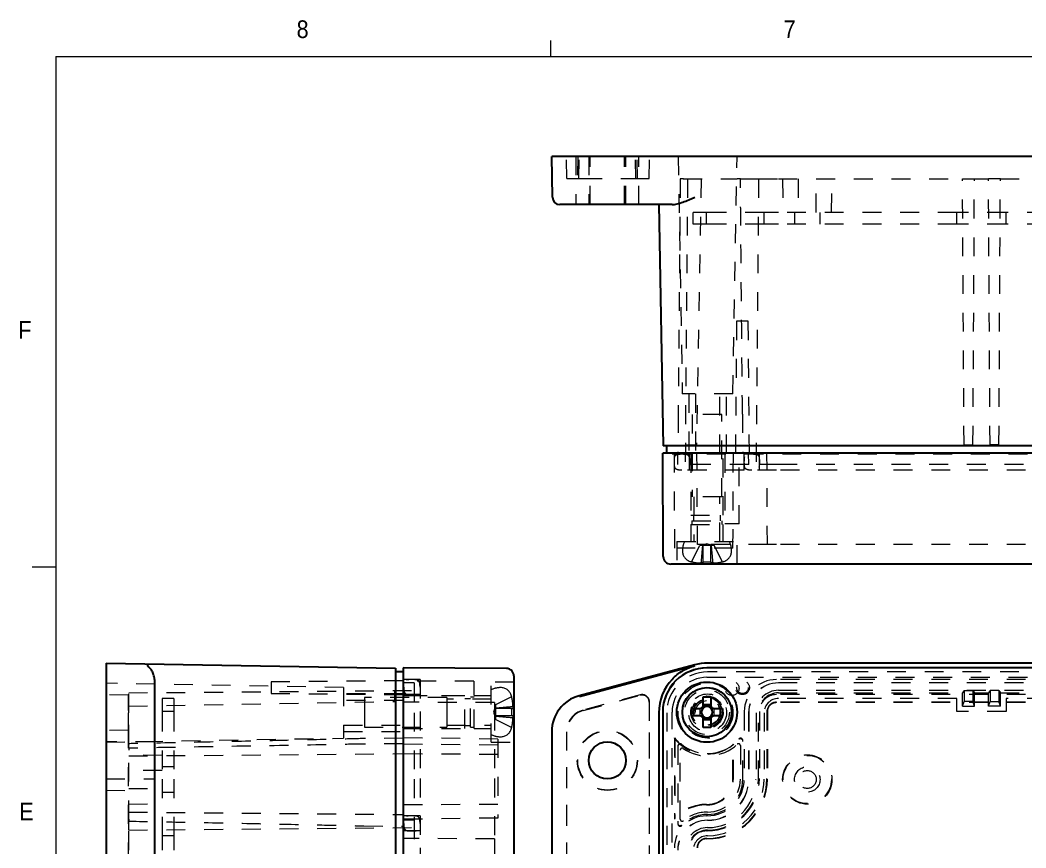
# Model space of a CAD drawing. Header units: inches. Extents: x 0.3 to 21.8, y 0.2 to 16.9.
# Drawn here: x 0.33 to 5.67, y 12.46 to 16.85 of the extents above; entities that cross this region are included whole.
import ezdxf

# ---------------------------------------------------------------- set-up
doc = ezdxf.new("R2010")
doc.units = ezdxf.units.IN
doc.header["$MEASUREMENT"] = 0
doc.linetypes.add('SLD-Dashed', pattern=[0.075, 0.05, -0.025])
doc.linetypes.add('SLD-Solid', pattern=[0])
doc.styles.add('SLDTEXTSTYLE1', font='GOTHIC.TTF', dxfattribs={"width": 0.913})

msp = doc.modelspace()

# ---------------------------------------------------------------- linework, layer by layer
at = {"color": 7, "linetype": 'SLD-Solid', "lineweight": 0}
for p, q in [((3.1479, 16.6606), (3.1479, 16.7454)), ((0.5229, 16.6606), (21.5229, 16.6606)), ((0.5229, 16.6606), (0.5229, 0.4106)), ((0.5229, 13.9516), (0.3979, 13.9516))]:
    msp.add_line(p, q, dxfattribs=at)
at = {"color": 7, "linetype": 'SLD-Solid', "lineweight": 30}
for p, q in [((3.157, 15.9128), (3.1532, 16.1301)), ((3.2991, 16.1301), (3.1532, 16.1301)), ((3.9119, 16.1301), (3.2991, 16.1301)), ((3.9799, 16.1301), (3.9119, 16.1301)), ((10.2315, 16.1301), (3.9799, 16.1301)), ((3.3102, 15.8741), (3.1963, 15.8741)), ((3.7916, 15.8741), (3.3102, 15.8741)), ((3.7214, 15.8741), (3.7437, 14.5946)), ((3.9799, 14.5946), (3.7437, 14.5946)), ((3.7634, 14.5552), (3.7634, 14.5946)), ((10.2315, 14.5946), (3.9799, 14.5946)), ((3.7445, 14.007), (3.7417, 14.5552)), ((3.9767, 14.5552), (3.7417, 14.5552)), ((10.2347, 14.5552), (3.9767, 14.5552)), ((3.9767, 13.9672), (3.7845, 13.9672)), ((10.2347, 13.9672), (3.9767, 13.9672)), ((0.7899, 13.4413), (2.3254, 13.4145)), ((0.7899, 13.4413), (0.7899, 13.4323)), ((0.7899, 13.4323), (0.7899, 13.2681)), ((2.3254, 13.4145), (2.3254, 13.1783)), ((2.3647, 13.3948), (2.3254, 13.3948)), ((2.3647, 13.4165), (2.3647, 13.1815)), ((2.9129, 13.4137), (2.3647, 13.4165)), ((3.9119, 13.4323), (3.2991, 13.2681)), ((3.3, 13.2645), (3.9128, 13.4287)), ((10.2347, 13.4165), (3.9767, 13.4165)), ((10.2315, 13.4413), (3.9799, 13.4413)), ((1.0458, 13.3554), (1.0458, 13.2264)), ((2.9527, 13.3737), (2.9527, 13.1815)), ((0.7899, 13.2681), (0.7899, 13.078)), ((3.9564, 13.2629), (3.997, 13.2629)), ((3.9564, 13.2152), (3.9564, 13.2629)), ((3.997, 13.2629), (3.997, 13.2152)), ((1.0458, 13.2264), (1.0458, 13.078)), ((2.3254, 13.1783), (2.3254, 8.8937)), ((2.3647, 13.1815), (2.3647, 8.8905)), ((2.9527, 13.1815), (2.9527, 8.8905)), ((3.7214, 13.1783), (3.7214, 8.8937)), ((3.7417, 13.1815), (3.7417, 8.8905)), ((3.8953, 13.1612), (3.8953, 13.2018)), ((3.8953, 13.2018), (3.943, 13.2018)), ((3.9464, 13.2018), (3.943, 13.2018)), ((3.997, 13.2202), (3.9564, 13.2202)), ((3.9564, 13.2152), (3.9564, 13.2118)), ((3.997, 13.2118), (3.997, 13.2152)), ((4.0105, 13.2018), (4.007, 13.2018)), ((4.0105, 13.2018), (4.0582, 13.2018)), ((4.0582, 13.2018), (4.0582, 13.1612)), ((3.943, 13.1612), (3.8953, 13.1612)), ((3.943, 13.1612), (3.9464, 13.1612)), ((3.9564, 13.1512), (3.9564, 13.1477)), ((3.9564, 13.1), (3.9564, 13.1477)), ((3.9564, 13.1428), (3.997, 13.1428)), ((3.997, 13.1477), (3.997, 13.1512)), ((3.997, 13.1477), (3.997, 13.1)), ((4.007, 13.1612), (4.0105, 13.1612)), ((4.0582, 13.1612), (4.0105, 13.1612)), ((0.7899, 13.078), (0.7899, 8.994)), ((1.0458, 13.078), (1.0458, 8.994)), ((3.1532, 13.078), (3.1532, 8.994)), ((3.997, 13.1), (3.9564, 13.1))]:
    msp.add_line(p, q, dxfattribs=at)
at = {"color": 7, "linetype": 'SLD-Dashed', "lineweight": 0}
for p, q in [((3.234, 16.0119), (3.2319, 16.1301)), ((3.2811, 16.1301), (3.2811, 15.8741)), ((3.291, 16.1301), (3.2889, 16.0119)), ((3.2968, 16.0119), (3.2988, 16.1301)), ((3.35, 16.1301), (3.35, 15.8741)), ((3.3579, 15.8741), (3.3579, 16.1301)), ((3.539, 15.8741), (3.539, 16.1301)), ((3.5469, 15.8741), (3.5469, 16.1301)), ((3.6001, 16.0119), (3.598, 16.1301)), ((3.608, 16.0119), (3.6059, 16.1301)), ((3.6158, 15.8741), (3.6158, 16.1301)), ((3.6698, 16.0119), (3.6719, 16.1301)), ((3.8234, 16.1301), (3.8454, 14.8702)), ((4.1144, 14.8702), (4.1364, 16.1301)), ((3.234, 16.0119), (3.32, 16.0119)), ((3.32, 16.0119), (3.6229, 16.0119)), ((3.6229, 16.0119), (3.6698, 16.0119)), ((3.8508, 16.0101), (4.1372, 16.0101)), ((3.8515, 16.0101), (3.8512, 16.0101)), ((3.8741, 16.0101), (3.8609, 14.4962)), ((3.9454, 16.0101), (3.9208, 14.6005)), ((4.1546, 16.0101), (4.2501, 16.0101)), ((4.2501, 16.0101), (4.2369, 14.4962)), ((4.2501, 16.0101), (4.3559, 16.0101)), ((4.3559, 16.0101), (5.3318, 16.0101)), ((4.3777, 16.0101), (4.3808, 15.8331)), ((4.4612, 16.0101), (4.4612, 15.8331)), ((4.5562, 15.8331), (4.5562, 16.0101)), ((4.6367, 15.8331), (4.6398, 16.0101)), ((5.34, 14.6005), (5.3318, 16.0101)), ((5.3318, 16.0101), (5.3953, 16.0101)), ((5.3872, 14.6005), (5.3953, 16.0101)), ((5.3953, 16.0101), (5.4696, 16.0101)), ((5.4778, 14.6005), (5.4696, 16.0101)), ((5.5331, 16.0101), (5.4696, 16.0101)), ((5.525, 14.6005), (5.5331, 16.0101)), ((5.5331, 16.0101), (7.0051, 16.0101)), ((3.9038, 15.7706), (3.9038, 15.8331)), ((3.9799, 15.8331), (3.9038, 15.8331)), ((3.9736, 15.7706), (3.9736, 15.8331)), ((4.2798, 15.8331), (3.9799, 15.8331)), ((4.2798, 15.7706), (4.2798, 15.8331)), ((4.3559, 15.8331), (4.2798, 15.8331)), ((5.3016, 15.8331), (4.3559, 15.8331)), ((4.4412, 15.8331), (4.4412, 15.7706)), ((4.5762, 15.7706), (4.5762, 15.8331)), ((5.3016, 15.7706), (5.3016, 15.8331)), ((5.5634, 15.8331), (5.3016, 15.8331)), ((6.9748, 15.8331), (5.5634, 15.8331)), ((5.5634, 15.7706), (5.5634, 15.8331)), ((3.9799, 15.7706), (3.9038, 15.7706)), ((4.2798, 15.7706), (3.9799, 15.7706)), ((4.3559, 15.7706), (4.2798, 15.7706)), ((5.3016, 15.7706), (4.3559, 15.7706)), ((5.5634, 15.7706), (5.3016, 15.7706)), ((6.9748, 15.7706), (5.5634, 15.7706)), ((4.134, 15.2552), (4.1279, 14.5552)), ((4.1649, 15.2552), (4.134, 15.2552)), ((4.1958, 15.2552), (4.1649, 15.2552)), ((4.2019, 14.5552), (4.1958, 15.2552)), ((4.1144, 14.8702), (3.8454, 14.8702)), ((3.8799, 14.8702), (3.8799, 14.5552)), ((3.8799, 14.8702), (3.8799, 14.5552)), ((3.915, 14.8702), (3.915, 14.5552)), ((4.0449, 14.5552), (4.0449, 14.8702)), ((4.0799, 14.5552), (4.0799, 14.8702)), ((4.0799, 14.5552), (4.0799, 14.8702)), ((3.8243, 14.7628), (3.8225, 14.5552)), ((4.0555, 14.7605), (3.898, 14.7605)), ((3.898, 14.7605), (3.898, 14.3235)), ((4.0555, 14.3235), (4.0555, 14.7605)), ((4.1649, 14.7628), (4.1667, 14.5552)), ((3.8618, 14.6005), (3.9208, 14.6005)), ((5.34, 14.6005), (5.3872, 14.6005)), ((5.525, 14.6005), (5.4778, 14.6005)), ((3.7917, 14.5512), (3.7917, 14.5552)), ((3.7917, 14.5512), (3.9767, 14.5512)), ((3.8062, 14.0522), (3.8037, 14.5512)), ((3.8037, 14.4652), (3.8037, 14.5512)), ((3.8219, 14.4962), (3.8214, 14.5552)), ((3.8837, 14.4652), (3.8837, 14.5512)), ((3.8907, 14.5512), (3.8907, 14.2272)), ((3.9261, 14.0702), (3.9237, 14.5512)), ((3.9767, 14.5512), (10.2347, 14.5512)), ((4.0627, 14.2272), (4.0627, 14.5512)), ((4.0717, 14.5512), (4.0717, 14.1802)), ((4.1142, 14.0522), (4.1167, 14.5512)), ((4.1467, 14.1802), (4.1467, 14.5512)), ((4.1747, 14.4652), (4.1747, 14.5512)), ((4.1979, 14.4962), (4.1974, 14.5552)), ((4.2547, 14.4652), (4.2547, 14.5512)), ((4.2971, 14.0702), (4.2947, 14.5512)), ((3.9737, 14.4652), (3.8037, 14.4652)), ((3.9799, 14.4962), (3.8219, 14.4962)), ((3.9767, 14.4652), (3.9737, 14.4652)), ((4.1747, 14.4652), (3.9767, 14.4652)), ((4.1979, 14.4962), (3.9799, 14.4962)), ((4.3447, 14.4652), (4.1747, 14.4652)), ((4.3559, 14.4962), (4.1979, 14.4962)), ((9.8667, 14.4652), (4.3447, 14.4652)), ((9.8555, 14.4962), (4.3559, 14.4962)), ((4.0555, 14.3235), (3.898, 14.3235)), ((3.9078, 14.3235), (3.9078, 14.0872)), ((4.0456, 14.0872), (4.0456, 14.3235)), ((3.8907, 14.2272), (4.0627, 14.2272)), ((3.8967, 14.1972), (4.0567, 14.1972)), ((3.8967, 14.1972), (3.8967, 14.1772)), ((3.9057, 14.2272), (3.9057, 14.1972)), ((4.0477, 14.1972), (4.0477, 14.2272)), ((4.0567, 14.1772), (4.0567, 14.1972)), ((3.8907, 14.1772), (4.0627, 14.1772)), ((3.8907, 14.1772), (3.8907, 14.0872)), ((4.0627, 14.0872), (4.0627, 14.1772)), ((4.1467, 14.1802), (4.0717, 14.1802)), ((3.8167, 14.0872), (4.1367, 14.0872)), ((3.8167, 14.0872), (3.8167, 13.9672)), ((4.1367, 13.9672), (4.1367, 14.0872)), ((4.1142, 14.0522), (3.8062, 14.0522)), ((3.8953, 13.9795), (3.938, 14.0652)), ((3.9737, 14.0702), (3.9261, 14.0702)), ((3.9546, 14.0652), (3.938, 14.0652)), ((3.9767, 14.075), (3.9467, 14.0652)), ((3.9564, 14.0652), (3.9546, 14.0652)), ((3.9564, 13.9795), (3.9564, 14.0652)), ((3.997, 14.0652), (3.9564, 14.0652)), ((3.9767, 14.0702), (3.9737, 14.0702)), ((4.0067, 14.0652), (3.9767, 14.075)), ((4.2971, 14.0702), (3.9767, 14.0702)), ((3.997, 13.9795), (3.997, 14.0652)), ((3.9988, 14.0652), (3.997, 14.0652)), ((4.0154, 14.0652), (3.9988, 14.0652)), ((4.0582, 13.9795), (4.0154, 14.0652)), ((4.3447, 14.0702), (4.2971, 14.0702)), ((9.8667, 14.0702), (4.3447, 14.0702)), ((3.895, 13.9789), (3.8953, 13.9795)), ((3.9564, 13.9731), (3.943, 13.9731)), ((4.0105, 13.9731), (3.997, 13.9731)), ((10.2315, 13.4145), (3.9799, 13.4145)), ((10.2315, 13.3948), (3.9799, 13.3948)), ((2.3647, 13.3485), (1.6647, 13.3424)), ((1.6647, 13.3424), (1.6647, 13.2806)), ((2.3687, 13.3665), (2.3647, 13.3665)), ((2.4238, 13.3363), (2.3647, 13.3368)), ((2.3687, 13.1815), (2.3687, 13.3665)), ((2.4547, 13.3545), (2.3687, 13.3545)), ((2.7397, 13.3455), (2.3687, 13.3455)), ((2.4238, 13.3363), (2.4238, 13.1783)), ((2.4547, 13.3545), (2.4547, 13.1845)), ((2.7397, 13.3455), (2.7397, 13.2705)), ((2.8327, 13.0215), (2.8327, 13.3415)), ((2.9527, 13.3415), (2.8327, 13.3415)), ((3.9767, 13.3665), (10.2347, 13.3665)), ((9.8667, 13.3545), (4.3447, 13.3545)), ((9.8555, 13.3368), (4.3559, 13.3368)), ((9.8555, 13.3363), (4.3559, 13.3363)), ((2.0497, 13.3128), (0.7899, 13.3348)), ((0.9099, 13.2841), (2.4238, 13.2973)), ((0.9099, 13.1783), (0.9099, 13.2841)), ((2.0497, 13.3128), (2.0497, 13.0437)), ((2.3194, 13.2964), (2.3194, 13.2374)), ((9.8555, 13.2973), (4.3559, 13.2973)), ((4.3559, 13.2841), (5.3318, 13.2841)), ((5.34, 13.2964), (5.3318, 13.2841)), ((5.3318, 13.2128), (5.3318, 13.2841)), ((5.34, 13.2964), (5.3872, 13.2964)), ((5.34, 13.2964), (5.34, 13.2374)), ((5.3872, 13.2964), (5.3953, 13.2841)), ((5.3872, 13.2964), (5.3872, 13.2374)), ((5.3953, 13.2841), (5.4696, 13.2841)), ((5.3953, 13.2128), (5.3953, 13.2841)), ((5.4778, 13.2964), (5.4696, 13.2841)), ((5.4696, 13.2128), (5.4696, 13.2841)), ((5.525, 13.2964), (5.4778, 13.2964)), ((5.4778, 13.2964), (5.4778, 13.2374)), ((5.525, 13.2964), (5.5331, 13.2841)), ((5.525, 13.2964), (5.525, 13.2374)), ((5.5331, 13.2841), (7.0051, 13.2841)), ((5.5331, 13.2128), (5.5331, 13.2841)), ((0.908, 13.2725), (0.7899, 13.2746)), ((0.908, 13.2712), (0.908, 13.2725)), ((0.908, 13.1901), (0.908, 13.2712)), ((0.9099, 13.2128), (2.3194, 13.2374)), ((1.1494, 13.2544), (1.0869, 13.2544)), ((1.0869, 13.2544), (1.0869, 13.1783)), ((1.1494, 13.2544), (1.1494, 13.1783)), ((1.6647, 13.2806), (2.3647, 13.2745)), ((2.3647, 13.2783), (2.0497, 13.2783)), ((2.3647, 13.2783), (2.0497, 13.2783)), ((2.3647, 13.2432), (2.0497, 13.2432)), ((2.1595, 13.2602), (2.1595, 13.1815)), ((2.5965, 13.2602), (2.1595, 13.2602)), ((2.4547, 13.2745), (2.3687, 13.2745)), ((2.3687, 13.2705), (2.7397, 13.2705)), ((2.6927, 13.2675), (2.3687, 13.2675)), ((2.8497, 13.232), (2.3687, 13.2345)), ((2.5965, 13.2602), (2.5965, 13.1815)), ((2.8327, 13.2504), (2.5965, 13.2504)), ((2.6927, 13.0955), (2.6927, 13.2675)), ((2.7227, 13.2525), (2.6927, 13.2525)), ((2.7227, 13.1015), (2.7227, 13.2615)), ((2.7427, 13.2615), (2.7227, 13.2615)), ((2.7427, 13.0955), (2.7427, 13.2675)), ((2.8327, 13.2675), (2.7427, 13.2675)), ((2.8497, 13.232), (2.8497, 13.1845)), ((2.9405, 13.2629), (2.8548, 13.2202)), ((3.6223, 13.2732), (3.3194, 13.1921)), ((3.32, 13.1901), (3.6229, 13.2712)), ((3.6698, 13.2352), (3.6698, 11.1805)), ((3.6719, 11.1739), (3.6719, 13.2352)), ((9.8667, 13.2745), (4.3447, 13.2745)), ((9.8667, 13.2345), (4.3447, 13.2345)), ((9.8667, 13.232), (4.3447, 13.232)), ((5.3016, 13.2544), (4.3559, 13.2544)), ((5.3016, 13.1846), (5.3016, 13.2544)), ((5.3318, 13.2128), (5.34, 13.2374)), ((5.3872, 13.2374), (5.34, 13.2374)), ((5.3953, 13.2128), (5.3872, 13.2374)), ((5.4696, 13.2128), (5.4778, 13.2374)), ((5.4778, 13.2374), (5.525, 13.2374)), ((5.5331, 13.2128), (5.525, 13.2374)), ((5.5634, 13.2544), (5.5634, 13.1846)), ((6.9748, 13.2544), (5.5634, 13.2544)), ((0.908, 13.078), (0.908, 13.1901)), ((0.9099, 13.0143), (0.9099, 13.1783)), ((1.1494, 13.1846), (1.0869, 13.1846)), ((1.0869, 13.1783), (1.0869, 12.8258)), ((1.1494, 13.1783), (1.1494, 12.8258)), ((2.1595, 13.1815), (2.1595, 13.1027)), ((2.3687, 8.8905), (2.3687, 13.1815)), ((2.4238, 13.1783), (2.4238, 12.8258)), ((2.4547, 13.1845), (2.4547, 12.8295)), ((2.5965, 13.1815), (2.5965, 13.1027)), ((2.8548, 13.2115), (2.845, 13.1815)), ((2.845, 13.1815), (2.8548, 13.1515)), ((2.8497, 13.1845), (2.8497, 12.8295)), ((2.8548, 13.2202), (2.8548, 13.2036)), ((2.8548, 13.2036), (2.8548, 13.2018)), ((2.9405, 13.2018), (2.8548, 13.2018)), ((2.8548, 13.2018), (2.8548, 13.1612)), ((2.9469, 13.2152), (2.9469, 13.2018)), ((3.7437, 13.1783), (3.7437, 8.8937)), ((3.7634, 13.1783), (3.7634, 8.8937)), ((3.7917, 8.8905), (3.7917, 13.1815)), ((3.938, 13.2018), (3.938, 13.1612)), ((3.997, 13.2153), (3.997, 13.2202)), ((4.0154, 13.1612), (4.0154, 13.2018)), ((4.1747, 13.1845), (4.1747, 12.8295)), ((4.1974, 13.1783), (4.1974, 12.8258)), ((4.1979, 13.1783), (4.1979, 12.8258)), ((4.2369, 13.1783), (4.2369, 12.8258)), ((4.2501, 12.8258), (4.2501, 13.1783)), ((4.2547, 13.1845), (4.2547, 12.8295)), ((4.2798, 13.1783), (4.2798, 12.8258)), ((4.2947, 13.1845), (4.2947, 12.8295)), ((4.2971, 13.1845), (4.2971, 12.8295)), ((5.5634, 13.1846), (5.3016, 13.1846)), ((5.3318, 13.2128), (5.3953, 13.2128)), ((5.5331, 13.2128), (5.4696, 13.2128)), ((2.9405, 13.1612), (2.8548, 13.1612)), ((2.8548, 13.1612), (2.8548, 13.1593)), ((2.8548, 13.1593), (2.8548, 13.1428)), ((2.9405, 13.1), (2.8548, 13.1428)), ((2.9469, 13.1612), (2.9469, 13.1477)), ((3.9564, 13.1477), (3.9564, 13.1428)), ((0.908, 13.0853), (0.7899, 13.0832)), ((0.908, 11.1897), (0.908, 13.078)), ((2.0497, 13.1133), (2.3647, 13.1133)), ((2.0497, 13.0783), (2.3647, 13.0783)), ((2.0497, 13.0783), (2.3647, 13.0783)), ((2.1595, 13.1027), (2.5965, 13.1027)), ((2.3687, 13.0955), (2.6927, 13.0955)), ((2.5965, 13.1126), (2.8327, 13.1126)), ((2.6927, 13.1105), (2.7227, 13.1105)), ((2.7227, 13.1015), (2.7427, 13.1015)), ((2.7427, 13.0955), (2.8327, 13.0955)), ((2.9411, 13.0997), (2.9405, 13.1)), ((3.2319, 13.078), (3.2319, 11.1836)), ((3.234, 11.1897), (3.234, 13.078)), ((0.7899, 13.0218), (2.0497, 13.0437)), ((1.0458, 13.0242), (0.7899, 13.0242)), ((2.3647, 13.0433), (2.1571, 13.0415)), ((2.8677, 13.0385), (2.3687, 13.0456)), ((2.8327, 13.0215), (2.9527, 13.0215)), ((2.8677, 13.0385), (2.8677, 12.6199)), ((3.8062, 13.0385), (3.8037, 13.0456)), ((3.8037, 13.0456), (3.8037, 12.6134)), ((3.8062, 13.0385), (3.8062, 12.6199)), ((4.1667, 12.8258), (4.1667, 13.0315)), ((0.9099, 12.9909), (0.9099, 13.0114)), ((0.9099, 12.6133), (0.9099, 12.9806)), ((2.3647, 13.0142), (2.1571, 13.0124)), ((2.8677, 13.0065), (2.3687, 13.0118)), ((3.8225, 13.0024), (3.8225, 12.5883)), ((3.8351, 12.6133), (3.8351, 12.9806)), ((4.1142, 13.0065), (4.1167, 13.0118)), ((4.1142, 12.8295), (4.1142, 13.0065)), ((4.1167, 12.8295), (4.1167, 13.0118)), ((4.154, 13.0042), (4.154, 12.8258)), ((0.9099, 12.949), (2.3647, 12.9617)), ((1.0869, 12.9524), (0.9099, 12.9555)), ((2.3687, 12.9615), (2.8677, 12.959)), ((1.0869, 12.872), (0.9099, 12.872)), ((1.1494, 12.892), (1.0869, 12.892)), ((0.7899, 12.8273), (1.0458, 12.8273)), ((1.0869, 12.8258), (1.0869, 12.526)), ((1.1494, 12.8258), (1.1494, 12.526)), ((2.4238, 12.8258), (2.4238, 12.6079)), ((2.4547, 12.8295), (2.4547, 12.6315)), ((2.8497, 12.8295), (2.8497, 12.509)), ((0.7899, 12.7683), (0.908, 12.7662)), ((0.9099, 12.777), (1.0869, 12.777)), ((1.0869, 12.757), (1.1494, 12.757)), ((0.9099, 12.6934), (1.0869, 12.6965)), ((0.9099, 12.6517), (2.3647, 12.639)), ((2.8677, 12.692), (2.3687, 12.6895)), ((3.9737, 12.692), (3.9767, 12.692)), ((3.9737, 12.6895), (3.9767, 12.6895)), ((0.9099, 12.5557), (0.9099, 12.6028)), ((2.4238, 12.6079), (2.3647, 12.6084)), ((2.4547, 12.6315), (2.3687, 12.6315)), ((2.8677, 12.6199), (2.3687, 12.6134)), ((2.4238, 12.6079), (2.4238, 12.4498)), ((2.4547, 12.6315), (2.4547, 12.4615)), ((3.8062, 12.6199), (3.8037, 12.6134)), ((3.9737, 12.6315), (3.9733, 12.6315)), ((3.9767, 12.6315), (3.9737, 12.6315)), ((3.9771, 12.6315), (3.9767, 12.6315)), ((0.9099, 12.5557), (2.4238, 12.5689)), ((0.9099, 12.4498), (0.9099, 12.5557)), ((2.1571, 12.5783), (2.3647, 12.5765)), ((2.4547, 12.5515), (2.3687, 12.5515)), ((3.9733, 12.5515), (3.9737, 12.5515)), ((3.9767, 12.5515), (3.9737, 12.5515)), ((3.9767, 12.5515), (3.9771, 12.5515)), ((1.1494, 12.526), (1.0869, 12.526)), ((1.0869, 12.526), (1.0869, 12.4498)), ((1.1494, 12.526), (1.1494, 12.4498)), ((2.8497, 12.509), (2.3687, 12.5115)), ((2.8497, 12.509), (2.8497, 12.4615)), ((3.9767, 12.5115), (3.9737, 12.5115)), ((3.9767, 12.509), (3.9737, 12.509)), ((2.4547, 12.4615), (2.4547, 9.6105)), ((2.8497, 12.4615), (2.8497, 9.6105))]:
    msp.add_line(p, q, dxfattribs=at)
at = {"color": 7, "linetype": 'SLD-Solid', "lineweight": 30}
for centre, radius in [((3.9767, 13.1815), 0.16), ((3.9767, 13.1815), 0.1305), ((3.4484, 12.9257), 0.0984)]:
    msp.add_circle(centre, radius, dxfattribs=at)
at = {"color": 7, "linetype": 'SLD-Dashed', "lineweight": 0}
for centre, radius in [((4.1092, 13.308), 0.0375), ((4.1649, 13.3115), 0.037), ((4.1649, 13.3115), 0.0309), ((3.9799, 13.1783), 0.1565), ((3.9799, 13.1783), 0.1345), ((3.9767, 13.1815), 0.1187), ((3.9799, 13.1783), 0.1), ((3.9767, 13.1815), 0.086), ((3.9767, 13.1815), 0.08), ((3.9767, 13.1815), 0.0787), ((3.9767, 13.1815), 0.071), ((3.9767, 13.1815), 0.0689), ((3.9799, 13.1783), 0.065), ((3.4484, 12.9257), 0.1595), ((3.4484, 12.9257), 0.1575), ((4.5087, 12.8245), 0.131), ((4.5087, 12.8245), 0.128), ((4.5087, 12.8245), 0.0675), ((4.5087, 12.8245), 0.0475)]:
    msp.add_circle(centre, radius, dxfattribs=at)
at = {"color": 7, "linetype": 'SLD-Solid', "lineweight": 30}
for centre, radius, start, end in [((3.1963, 15.9135), 0.0394, 181, 270), ((3.7845, 14.0072), 0.04, 180.29, 270), ((2.9127, 13.3737), 0.04, 0, 89.71), ((3.9767, 13.1815), 0.235, 90, 180), ((3.9799, 13.1783), 0.263, 90, 105), ((3.9799, 13.1783), 0.2586, 136.7486, 180), ((3.35, 13.078), 0.1969, 105, 180), ((3.9767, 13.1815), 0.0365, 123.7903, 146.2097), ((3.9767, 13.1815), 0.03, 137.5052, 222.4948), ((3.9767, 13.1815), 0.03, 132.4948, 137.5052), ((3.9767, 13.1815), 0.03, 47.5052, 132.4948), ((3.9767, 13.1815), 0.0365, 33.7903, 56.2097), ((3.9767, 13.1815), 0.03, 42.4948, 47.5052), ((3.9767, 13.1815), 0.03, 317.5052, 42.4948), ((3.9767, 13.1815), 0.0365, 213.7903, 236.2097), ((3.9767, 13.1815), 0.03, 222.4948, 227.5052), ((3.9767, 13.1815), 0.03, 227.5052, 312.4948), ((3.9767, 13.1815), 0.0365, 303.7903, 326.2097), ((3.9767, 13.1815), 0.03, 312.4948, 317.5052)]:
    msp.add_arc(centre, radius, start, end, dxfattribs=at)
at = {"color": 7, "linetype": 'SLD-Dashed', "lineweight": 0}
for centre, radius, start, end in [((3.9568, 14.0375), 0.1106, 153.285, 180), ((3.9966, 14.0375), 0.1106, 0, 26.715), ((3.9053, 14.0375), 0.0591, 180, 250.9738), ((4.0482, 14.0375), 0.0591, 289.0262, 0), ((3.9373, 14.1306), 0.1575, 250.9738, 254.3894), ((4.0161, 14.1306), 0.1575, 285.6113, 289.0262), ((3.9799, 13.1783), 0.2362, 90, 180), ((3.9799, 13.1783), 0.2165, 90, 180), ((3.9767, 13.1815), 0.185, 90, 180), ((4.3447, 13.1845), 0.17, 90, 180), ((4.3559, 13.1783), 0.1586, 90, 180), ((4.3559, 13.1783), 0.158, 90, 180), ((2.8825, 13.2013), 0.1106, 90, 116.715), ((2.8825, 13.2529), 0.0591, 19.0262, 90), ((4.3559, 13.1783), 0.1191, 90, 180), ((4.3559, 13.1783), 0.1059, 90, 180), ((2.7894, 13.2208), 0.1575, 15.6113, 19.0262), ((3.6325, 13.2352), 0.0394, 0, 105), ((3.6325, 13.2352), 0.0373, 0, 105), ((4.3447, 13.1845), 0.09, 90, 180), ((4.3559, 13.1783), 0.0762, 90, 180), ((4.3447, 13.1845), 0.05, 90, 180), ((4.3447, 13.1845), 0.0476, 90, 180), ((3.35, 13.078), 0.1181, 105, 180), ((3.35, 13.078), 0.116, 105, 180), ((2.8825, 13.11), 0.0591, 270, 340.9738), ((2.7894, 13.1421), 0.1575, 340.9738, 344.3894), ((2.8825, 13.1616), 0.1106, 243.285, 270), ((3.9767, 13.1815), 0.22, 218.153, 309.5212), ((3.9767, 13.1815), 0.2225, 219.9961, 308.155), ((3.9799, 13.1783), 0.2165, 230.3623, 320.0176), ((4.1549, 13.0315), 0.0118, 0, 140.0176), ((3.8343, 13.0024), 0.0118, 50.3623, 180), ((3.9799, 13.1783), 0.2292, 235.7081, 313.305), ((3.9767, 12.8295), 0.1375, 270, 0), ((3.9767, 12.8295), 0.3204, 270, 0), ((3.9767, 12.8295), 0.198, 270, 0), ((3.9767, 12.8295), 0.278, 270, 0), ((3.9767, 12.8295), 0.14, 270, 0), ((3.9767, 12.8295), 0.318, 270, 0), ((3.9799, 12.8258), 0.2998, 270, 0), ((3.9799, 12.8258), 0.218, 270, 0), ((3.9799, 12.8258), 0.2174, 270, 0), ((3.9799, 12.8258), 0.2569, 270, 0), ((3.9799, 12.8258), 0.2701, 270, 0), ((3.9799, 12.8258), 0.1868, 270, 0), ((3.9799, 12.8258), 0.1741, 270, 0), ((3.9737, 12.4615), 0.228, 90, 138.2119), ((3.9737, 12.4615), 0.2305, 90, 136.5928), ((3.9799, 12.4498), 0.2019, 90, 129.4964), ((3.9737, 12.4615), 0.17, 90, 180), ((3.9799, 12.4498), 0.1586, 90, 180), ((3.9799, 12.4498), 0.158, 90, 180), ((3.9799, 12.4498), 0.1892, 90, 136.4364), ((3.8343, 12.5883), 0.0118, 180, 316.4364), ((3.9799, 12.4498), 0.1191, 90, 180), ((3.9799, 12.4498), 0.1059, 90, 180), ((3.9737, 12.4615), 0.09, 90, 180), ((3.9799, 12.4498), 0.0762, 90, 180), ((3.9737, 12.4615), 0.05, 90, 180), ((3.9737, 12.4615), 0.0476, 90, 180)]:
    msp.add_arc(centre, radius, start, end, dxfattribs=at)
for points in [[(3.8351, 16.0101), (3.8315, 15.5943), (3.8279, 15.1786), (3.8243, 14.7628)], [(4.1649, 14.7628), (4.1613, 15.1785), (4.1576, 15.5943), (4.154, 16.0101)]]:
    msp.add_open_spline(points, degree=3, dxfattribs=at)
for points, knots in [([(3.8508, 16.0101), (3.8478, 16.0101), (3.8437, 16.0101), (3.8373, 16.0101), (3.8351, 16.0101), (3.8351, 16.0101)], [0, 0, 0, 0, 0.5, 0.5, 1, 1, 1, 1]), ([(4.154, 16.0101), (4.154, 16.0101), (4.1534, 16.0101), (4.1513, 16.0101), (4.1498, 16.0101), (4.1462, 16.0101), (4.1442, 16.0101), (4.1404, 16.0101), (4.1386, 16.0101), (4.1372, 16.0101)], [0, 0, 0, 0, 0.25, 0.25, 0.5, 0.5, 0.75, 0.75, 1, 1, 1, 1]), ([(3.8039, 14.5178), (3.8039, 14.5191), (3.804, 14.5224), (3.8044, 14.5273), (3.805, 14.5324), (3.8059, 14.5368), (3.8074, 14.5405), (3.8096, 14.544), (3.813, 14.5469), (3.8178, 14.549), (3.8233, 14.5502), (3.8295, 14.5509), (3.8362, 14.5512), (3.8411, 14.5512), (3.8437, 14.5512)], [0, 0, 0, 0, 0.0648051, 0.1558122, 0.2350603, 0.3070598, 0.3701126, 0.427603, 0.4997204, 0.5800412, 0.6767908, 0.7681755, 0.8753462, 1, 1, 1, 1]), ([(3.8437, 14.5512), (3.8462, 14.5512), (3.8509, 14.5512), (3.8574, 14.5509), (3.863, 14.5503), (3.8678, 14.5494), (3.8719, 14.5481), (3.8753, 14.5462), (3.8783, 14.5435), (3.8806, 14.5395), (3.8821, 14.5343), (3.883, 14.5285), (3.8834, 14.5221), (3.8837, 14.5155), (3.8837, 14.5084), (3.8837, 14.5013), (3.8834, 14.4949), (3.8828, 14.4892), (3.882, 14.4841), (3.8808, 14.4797), (3.879, 14.4759), (3.8765, 14.4725), (3.873, 14.4696), (3.8681, 14.4675), (3.8627, 14.4663), (3.8568, 14.4656), (3.8506, 14.4653), (3.8461, 14.4653), (3.8437, 14.4652)], [0, 0, 0, 0, 0.052162, 0.097335, 0.136157, 0.169389, 0.199269, 0.22557, 0.250209, 0.282489, 0.319417, 0.363645, 0.404635, 0.451715, 0.503298, 0.552604, 0.597961, 0.637821, 0.672679, 0.704606, 0.732905, 0.759011, 0.791771, 0.827423, 0.868886, 0.906884, 0.950408, 1, 1, 1, 1]), ([(4.2147, 14.4652), (4.2117, 14.4653), (4.2062, 14.4653), (4.1987, 14.4659), (4.1927, 14.4669), (4.1881, 14.4684), (4.1846, 14.4703), (4.1814, 14.473), (4.1788, 14.4769), (4.1768, 14.4822), (4.1757, 14.488), (4.1751, 14.4943), (4.1748, 14.501), (4.1747, 14.5081), (4.1748, 14.5151), (4.175, 14.5216), (4.1754, 14.5273), (4.176, 14.5324), (4.1769, 14.5368), (4.1784, 14.5405), (4.1806, 14.544), (4.184, 14.5469), (4.1888, 14.549), (4.1943, 14.5502), (4.2005, 14.5509), (4.2072, 14.5512), (4.2121, 14.5512), (4.2147, 14.5512)], [0, 0, 0, 0, 0.0620436, 0.114485, 0.1585531, 0.1884344, 0.2154173, 0.2410646, 0.2745672, 0.3122983, 0.3569119, 0.3980162, 0.4451242, 0.4967105, 0.5460176, 0.5913541, 0.6311209, 0.6657494, 0.6972105, 0.7247623, 0.7498835, 0.7813961, 0.8164934, 0.8587694, 0.8987012, 0.9455309, 1, 1, 1, 1]), ([(4.2147, 14.5512), (4.2172, 14.5512), (4.2219, 14.5512), (4.2284, 14.5509), (4.234, 14.5503), (4.2388, 14.5494), (4.2429, 14.5481), (4.2463, 14.5462), (4.2493, 14.5435), (4.2516, 14.5395), (4.2531, 14.5343), (4.254, 14.5285), (4.2544, 14.5221), (4.2547, 14.5155), (4.2547, 14.5084), (4.2547, 14.5013), (4.2544, 14.4949), (4.2538, 14.4892), (4.253, 14.4841), (4.2518, 14.4797), (4.25, 14.4759), (4.2475, 14.4725), (4.244, 14.4696), (4.2391, 14.4675), (4.2337, 14.4663), (4.2278, 14.4656), (4.2216, 14.4653), (4.2171, 14.4653), (4.2147, 14.4652)], [0, 0, 0, 0, 0.052162, 0.097335, 0.136157, 0.169389, 0.199269, 0.22557, 0.250209, 0.282489, 0.319417, 0.363645, 0.404635, 0.451715, 0.503298, 0.552604, 0.597961, 0.637821, 0.672679, 0.704606, 0.732905, 0.759011, 0.791771, 0.827423, 0.868886, 0.906884, 0.950408, 1, 1, 1, 1]), ([(3.8437, 14.4652), (3.8407, 14.4653), (3.8352, 14.4653), (3.8277, 14.4659), (3.8217, 14.4669), (3.8171, 14.4684), (3.8136, 14.4703), (3.8104, 14.473), (3.8078, 14.4769), (3.8058, 14.4822), (3.8047, 14.488), (3.8042, 14.4932), (3.804, 14.4963), (3.804, 14.4975)], [0, 0, 0, 0, 0.147069, 0.271377, 0.375837, 0.446669, 0.510629, 0.571424, 0.65084, 0.740278, 0.846031, 0.943465, 1, 1, 1, 1]), ([(3.9464, 13.9731), (3.9483, 13.9957), (3.951, 14.0264), (3.9538, 14.0571), (3.9546, 14.0652)], [0, 0, 0, 0, 0.73688, 1, 1, 1, 1]), ([(3.9988, 14.0652), (4.0006, 14.0466), (4.0034, 14.0159), (4.006, 13.9852), (4.007, 13.9731)], [0, 0, 0, 0, 0.606637, 1, 1, 1, 1]), ([(3.8953, 13.9795), (3.8991, 13.9785), (3.9068, 13.9765), (3.9187, 13.9745), (3.9308, 13.9733), (3.9389, 13.9731), (3.943, 13.9731)], [0, 0, 0, 0, 0.2467872, 0.4948973, 0.746863, 1, 1, 1, 1]), ([(3.9564, 13.9795), (3.9632, 13.9792), (3.9767, 13.9786), (3.9902, 13.9792), (3.997, 13.9795)], [0, 0, 0, 0, 0.498802, 1, 1, 1, 1]), ([(3.9564, 13.9731), (3.9564, 13.9731), (3.9564, 13.9733), (3.9564, 13.9745), (3.9564, 13.9764), (3.9564, 13.9785), (3.9564, 13.9795)], [0, 0, 0, 0, 0.247097, 0.495217, 0.746918, 1, 1, 1, 1]), ([(3.997, 13.9795), (3.997, 13.9785), (3.997, 13.9765), (3.997, 13.9745), (3.997, 13.9733), (3.997, 13.9731), (3.997, 13.9731)], [0, 0, 0, 0, 0.246787, 0.494897, 0.746863, 1, 1, 1, 1]), ([(4.0105, 13.9731), (4.0144, 13.9731), (4.0224, 13.9733), (4.0344, 13.9745), (4.0464, 13.9764), (4.0542, 13.9785), (4.0582, 13.9795)], [0, 0, 0, 0, 0.247097, 0.495217, 0.746918, 1, 1, 1, 1]), ([(4.0582, 13.9795), (4.0584, 13.9791), (4.0586, 13.9787), (4.0585, 13.9789), (4.0585, 13.9789)], [0, 0, 0, 0, 0.997234, 1, 1, 1, 1]), ([(2.4547, 13.3145), (2.4547, 13.3175), (2.4547, 13.3229), (2.4541, 13.3305), (2.4531, 13.3365), (2.4515, 13.3411), (2.4496, 13.3446), (2.4469, 13.3478), (2.443, 13.3504), (2.4378, 13.3524), (2.432, 13.3535), (2.4256, 13.3541), (2.4189, 13.3544), (2.4118, 13.3545), (2.4048, 13.3544), (2.3984, 13.3542), (2.3926, 13.3538), (2.3876, 13.3532), (2.3832, 13.3522), (2.3794, 13.3508), (2.376, 13.3486), (2.3731, 13.3452), (2.371, 13.3404), (2.3698, 13.3349), (2.3691, 13.3287), (2.3688, 13.3219), (2.3687, 13.3171), (2.3687, 13.3145)], [0, 0, 0, 0, 0.062044, 0.114485, 0.158553, 0.188434, 0.215417, 0.241065, 0.274567, 0.312298, 0.356912, 0.398016, 0.445124, 0.49671, 0.546018, 0.591354, 0.631121, 0.665749, 0.697211, 0.724762, 0.749884, 0.781396, 0.816493, 0.858769, 0.898701, 0.945531, 1, 1, 1, 1]), ([(2.3687, 13.3145), (2.3687, 13.312), (2.3688, 13.3073), (2.3691, 13.3008), (2.3696, 13.2952), (2.3705, 13.2904), (2.3719, 13.2863), (2.3738, 13.2829), (2.3765, 13.2799), (2.3804, 13.2776), (2.3857, 13.276), (2.3915, 13.2752), (2.3978, 13.2748), (2.4045, 13.2745), (2.4116, 13.2744), (2.4186, 13.2745), (2.4251, 13.2748), (2.4308, 13.2753), (2.4359, 13.2762), (2.4403, 13.2774), (2.444, 13.2792), (2.4474, 13.2816), (2.4503, 13.2852), (2.4524, 13.2901), (2.4537, 13.2955), (2.4543, 13.3014), (2.4547, 13.3076), (2.4547, 13.3121), (2.4547, 13.3145)], [0, 0, 0, 0, 0.0521623, 0.0973354, 0.1361569, 0.1693892, 0.1992691, 0.22557, 0.2502088, 0.2824894, 0.319417, 0.3636447, 0.4046353, 0.4517146, 0.5032977, 0.5526039, 0.5979609, 0.6378205, 0.6726792, 0.7046058, 0.7329055, 0.7590112, 0.7917712, 0.8274231, 0.8688862, 0.9068835, 0.9504082, 1, 1, 1, 1]), ([(2.9405, 13.2629), (2.9409, 13.2631), (2.9413, 13.2633), (2.9411, 13.2632), (2.9411, 13.2632)], [0, 0, 0, 0, 0.997234, 1, 1, 1, 1]), ([(2.9469, 13.2152), (2.9468, 13.2192), (2.9467, 13.2272), (2.9455, 13.2391), (2.9436, 13.2511), (2.9415, 13.259), (2.9405, 13.2629)], [0, 0, 0, 0, 0.247097, 0.495217, 0.746918, 1, 1, 1, 1]), ([(2.8548, 13.2036), (2.8734, 13.2053), (2.9041, 13.2082), (2.9348, 13.2108), (2.9469, 13.2118)], [0, 0, 0, 0, 0.606637, 1, 1, 1, 1]), ([(2.9405, 13.2018), (2.9415, 13.2018), (2.9435, 13.2018), (2.9455, 13.2018), (2.9467, 13.2018), (2.9468, 13.2018), (2.9469, 13.2018)], [0, 0, 0, 0, 0.2467872, 0.4948973, 0.746863, 1, 1, 1, 1]), ([(2.9405, 13.1612), (2.9408, 13.1679), (2.9414, 13.1815), (2.9408, 13.195), (2.9405, 13.2018)], [0, 0, 0, 0, 0.498802, 1, 1, 1, 1]), ([(2.9469, 13.1512), (2.9243, 13.1531), (2.8935, 13.1557), (2.8628, 13.1586), (2.8548, 13.1593)], [0, 0, 0, 0, 0.73688, 1, 1, 1, 1]), ([(2.9469, 13.1612), (2.9468, 13.1612), (2.9467, 13.1612), (2.9455, 13.1612), (2.9436, 13.1612), (2.9415, 13.1612), (2.9405, 13.1612)], [0, 0, 0, 0, 0.247097, 0.495217, 0.746918, 1, 1, 1, 1]), ([(2.9405, 13.1), (2.9415, 13.1039), (2.9435, 13.1116), (2.9455, 13.1235), (2.9467, 13.1355), (2.9468, 13.1437), (2.9469, 13.1477)], [0, 0, 0, 0, 0.2467872, 0.4948973, 0.746863, 1, 1, 1, 1]), ([(2.1571, 13.0415), (2.1055, 13.0402), (1.9507, 13.0365), (1.6865, 13.0305), (1.3565, 13.0233), (1.0956, 13.0178), (0.944, 13.0148), (0.9099, 13.0142)], [0, 0, 0, 0, 0.124109, 0.372277, 0.635488, 0.917965, 1, 1, 1, 1]), ([(4.1472, 13.038), (4.1485, 13.0395), (4.1503, 13.0407), (4.1543, 13.0417), (4.1564, 13.0416), (4.1603, 13.0402), (4.1619, 13.0389), (4.1643, 13.0356), (4.1649, 13.0336), (4.1649, 13.0315)], [0, 0, 0, 0, 0.25, 0.25, 0.5, 0.5, 0.75, 0.75, 1, 1, 1, 1]), ([(0.9099, 13.014), (0.9099, 13.0141), (0.9099, 13.0142), (0.9099, 13.0134), (0.9099, 13.0121), (0.9099, 13.0114)], [0, 0, 0, 0, 0.15334, 0.599544, 1, 1, 1, 1]), ([(2.1571, 13.0124), (2.1088, 13.0115), (1.9135, 13.0078), (1.5623, 13.0016), (1.1949, 12.9953), (0.9745, 12.9917), (0.9099, 12.9906)], [0, 0, 0, 0, 0.116165, 0.469862, 0.84474, 1, 1, 1, 1]), ([(0.9099, 12.9905), (0.9099, 12.9905), (0.9099, 12.9907), (0.9099, 12.9899), (0.9099, 12.9881), (0.9099, 12.9853), (0.9099, 12.9827), (0.9099, 12.9811), (0.9099, 12.9806)], [0, 0, 0, 0, 0.048154, 0.262946, 0.47771, 0.692469, 0.907246, 1, 1, 1, 1]), ([(3.8243, 13.0024), (3.8243, 13.0043), (3.8248, 13.0062), (3.8268, 13.0094), (3.8283, 13.0106), (3.8335, 13.0131), (3.8377, 13.0125), (3.8406, 13.0101)], [0, 0, 0, 0, 0.25, 0.25, 0.5, 0.5, 1, 1, 1, 1]), ([(3.8508, 12.9889), (3.8478, 12.9909), (3.8437, 12.9911), (3.8373, 12.9878), (3.8351, 12.9843), (3.8351, 12.9806)], [0, 0, 0, 0, 0.5, 0.5, 1, 1, 1, 1]), ([(4.154, 13.0042), (4.154, 13.0061), (4.1534, 13.008), (4.1513, 13.0113), (4.1498, 13.0126), (4.1462, 13.0141), (4.1442, 13.0144), (4.1404, 13.0137), (4.1386, 13.0128), (4.1372, 13.0114)], [0, 0, 0, 0, 0.25, 0.25, 0.5, 0.5, 0.75, 0.75, 1, 1, 1, 1]), ([(0.9099, 12.6133), (0.9099, 12.6122), (0.9099, 12.61), (0.9099, 12.607), (0.9099, 12.6047), (0.9099, 12.6034), (0.9099, 12.6035), (0.9099, 12.6035)], [0, 0, 0, 0, 0.214781, 0.429564, 0.644315, 0.85903, 1, 1, 1, 1]), ([(0.9099, 12.6033), (1.0126, 12.6014), (1.2364, 12.5973), (1.5727, 12.5907), (1.8857, 12.5843), (2.0776, 12.5801), (2.1571, 12.5784)], [0, 0, 0, 0, 0.246993, 0.538441, 0.808818, 1, 1, 1, 1]), ([(2.4547, 12.5915), (2.4547, 12.5945), (2.4547, 12.5999), (2.4541, 12.6075), (2.4531, 12.6135), (2.4515, 12.6181), (2.4496, 12.6216), (2.4469, 12.6248), (2.443, 12.6274), (2.4378, 12.6294), (2.432, 12.6305), (2.4256, 12.6311), (2.4189, 12.6314), (2.4118, 12.6315), (2.4048, 12.6314), (2.3984, 12.6312), (2.3926, 12.6308), (2.3876, 12.6302), (2.3832, 12.6292), (2.3794, 12.6278), (2.376, 12.6256), (2.3731, 12.6222), (2.371, 12.6174), (2.3698, 12.6119), (2.3691, 12.6057), (2.3688, 12.5989), (2.3687, 12.5941), (2.3687, 12.5915)], [0, 0, 0, 0, 0.062044, 0.114485, 0.158553, 0.188434, 0.215417, 0.241065, 0.274567, 0.312298, 0.356912, 0.398016, 0.445124, 0.49671, 0.546018, 0.591354, 0.631121, 0.665749, 0.697211, 0.724762, 0.749884, 0.781396, 0.816493, 0.858769, 0.898701, 0.945531, 1, 1, 1, 1]), ([(2.3687, 12.5915), (2.3687, 12.589), (2.3688, 12.5843), (2.3691, 12.5778), (2.3696, 12.5722), (2.3705, 12.5674), (2.3719, 12.5633), (2.3738, 12.5599), (2.3765, 12.5569), (2.3804, 12.5546), (2.3857, 12.553), (2.3915, 12.5522), (2.3978, 12.5518), (2.4045, 12.5515), (2.4116, 12.5514), (2.4186, 12.5515), (2.4251, 12.5518), (2.4308, 12.5523), (2.4359, 12.5532), (2.4403, 12.5544), (2.444, 12.5562), (2.4474, 12.5586), (2.4503, 12.5622), (2.4524, 12.5671), (2.4537, 12.5725), (2.4543, 12.5784), (2.4547, 12.5846), (2.4547, 12.5891), (2.4547, 12.5915)], [0, 0, 0, 0, 0.0521623, 0.0973354, 0.1361569, 0.1693892, 0.1992691, 0.22557, 0.2502088, 0.2824894, 0.319417, 0.3636447, 0.4046353, 0.4517146, 0.5032977, 0.5526039, 0.5979609, 0.6378205, 0.6726792, 0.7046058, 0.7329055, 0.7590112, 0.7917712, 0.8274231, 0.8688862, 0.9068835, 0.9504082, 1, 1, 1, 1]), ([(3.8351, 12.6133), (3.8351, 12.6114), (3.8357, 12.6096), (3.8377, 12.6064), (3.8392, 12.6051), (3.8426, 12.6035), (3.8445, 12.6032), (3.8483, 12.6036), (3.85, 12.6044), (3.8515, 12.6056)], [0, 0, 0, 0, 0.25, 0.25, 0.5, 0.5, 0.75, 0.75, 1, 1, 1, 1]), ([(3.8415, 12.5815), (3.8401, 12.58), (3.8383, 12.579), (3.8345, 12.5782), (3.8324, 12.5783), (3.8287, 12.5798), (3.8271, 12.5811), (3.8249, 12.5844), (3.8243, 12.5864), (3.8243, 12.5883)], [0, 0, 0, 0, 0.25, 0.25, 0.5, 0.5, 0.75, 0.75, 1, 1, 1, 1])]:
    msp.add_open_spline(points, degree=3, knots=knots, dxfattribs=at)
at = {"color": 7, "linetype": 'SLD-Solid', "lineweight": 30}
for points, knots in [([(3.7916, 15.8741), (3.8003, 15.8741), (3.8093, 15.8757), (3.8284, 15.8805), (3.8384, 15.8838), (3.8588, 15.8911), (3.8692, 15.8952), (3.8852, 15.9016), (3.8907, 15.9038), (3.9016, 15.9083), (3.9073, 15.9106), (3.9128, 15.9128)], [0, 0, 0, 0, 0.25, 0.25, 0.5, 0.5, 0.75, 0.75, 0.875, 0.875, 1, 1, 1, 1]), ([(1.0458, 13.3554), (1.0458, 13.3646), (1.0442, 13.3729), (1.0394, 13.3882), (1.0362, 13.3952), (1.0289, 13.4073), (1.0248, 13.4126), (1.0183, 13.4194), (1.0161, 13.4215), (1.0117, 13.4254), (1.0094, 13.4271), (1.0071, 13.4287)], [0, 0, 0, 0, 0.25, 0.25, 0.5, 0.5, 0.75, 0.75, 0.875, 0.875, 1, 1, 1, 1]), ([(3.7916, 13.3554), (3.8003, 13.3646), (3.8093, 13.3729), (3.8284, 13.3882), (3.8384, 13.3952), (3.8588, 13.4073), (3.8692, 13.4126), (3.8852, 13.4194), (3.8907, 13.4215), (3.9016, 13.4254), (3.9073, 13.4271), (3.9128, 13.4287)], [0, 0, 0, 0, 0.25, 0.25, 0.5, 0.5, 0.75, 0.75, 0.875, 0.875, 1, 1, 1, 1]), ([(3.9464, 13.2018), (3.9483, 13.2018), (3.951, 13.2018), (3.9538, 13.2018), (3.9546, 13.2018)], [0, 0, 0, 0, 0.73688, 1, 1, 1, 1]), ([(3.9564, 13.2036), (3.9564, 13.2053), (3.9564, 13.2082), (3.9564, 13.2108), (3.9564, 13.2118)], [0, 0, 0, 0, 0.606637, 1, 1, 1, 1]), ([(3.997, 13.2118), (3.997, 13.2099), (3.997, 13.2072), (3.997, 13.2044), (3.997, 13.2036)], [0, 0, 0, 0, 0.73688, 1, 1, 1, 1]), ([(3.9988, 13.2018), (4.0006, 13.2018), (4.0034, 13.2018), (4.006, 13.2018), (4.007, 13.2018)], [0, 0, 0, 0, 0.606637, 1, 1, 1, 1]), ([(3.9546, 13.1612), (3.9529, 13.1612), (3.95, 13.1612), (3.9474, 13.1612), (3.9464, 13.1612)], [0, 0, 0, 0, 0.606637, 1, 1, 1, 1]), ([(3.9564, 13.1512), (3.9564, 13.1531), (3.9564, 13.1557), (3.9564, 13.1586), (3.9564, 13.1593)], [0, 0, 0, 0, 0.73688, 1, 1, 1, 1]), ([(3.997, 13.1593), (3.997, 13.1576), (3.997, 13.1548), (3.997, 13.1522), (3.997, 13.1512)], [0, 0, 0, 0, 0.606637, 1, 1, 1, 1]), ([(4.007, 13.1612), (4.0051, 13.1612), (4.0025, 13.1612), (3.9996, 13.1612), (3.9988, 13.1612)], [0, 0, 0, 0, 0.736881, 1, 1, 1, 1])]:
    msp.add_open_spline(points, degree=3, knots=knots, dxfattribs=at)

# ---------------------------------------------------------------- texts
at = {"color": 7, "linetype": 'Continuous', "lineweight": 0, "char_height": 0.0937, "attachment_point": 1, "style": 'SLDTEXTSTYLE1'}
for s, insert in [('8', (1.8001, 16.8516)), ('7', (4.3832, 16.8514)), ('F', (0.3242, 15.2565)), ('E', (0.3291, 12.7016))]:
    msp.add_mtext(s, dxfattribs=dict(at, insert=insert))

doc.saveas('drawing.dxf')
